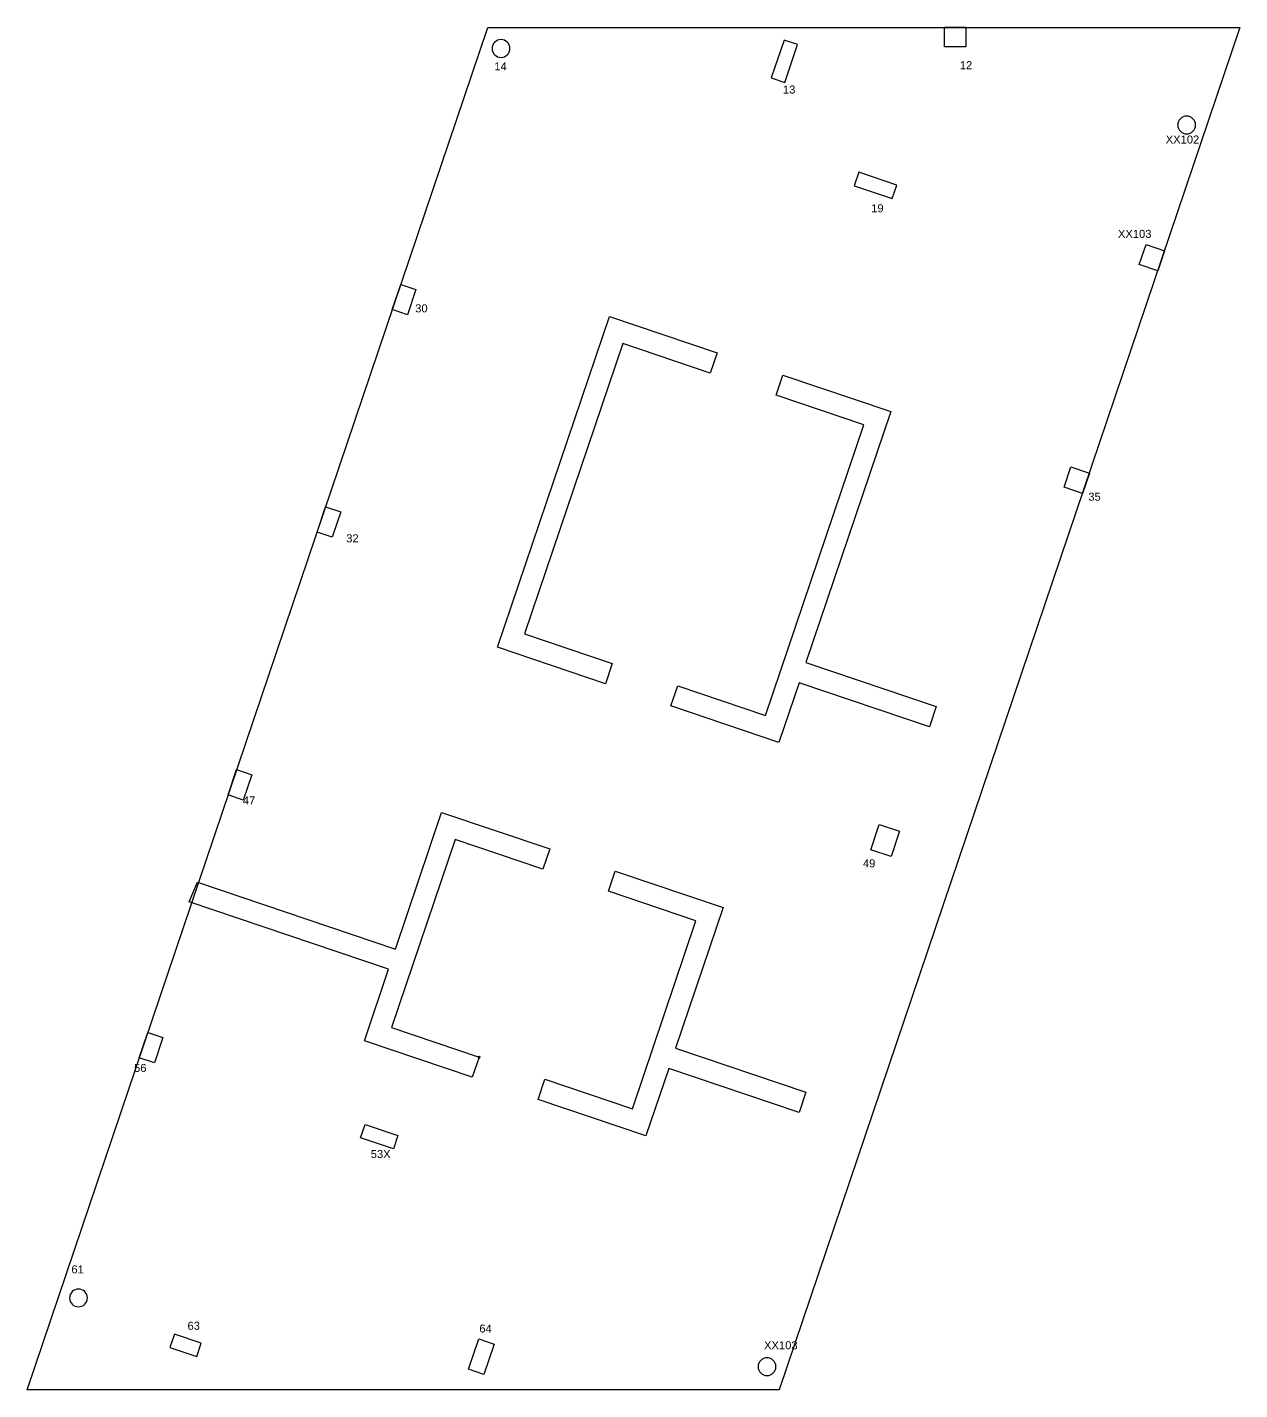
# Model space of a CAD drawing. Header units: inches. Extents: x 30 to 12637, y 0 to 49076.
# Drawn here: x 10664 to 12027, y 30059 to 31591 of the extents above; entities that cross this region are included whole.
import ezdxf

# ---------------------------------------------------------------- set-up
doc = ezdxf.new("R2010")
doc.units = ezdxf.units.IN
doc.header["$MEASUREMENT"] = 0
doc.header["$PDMODE"] = 35
doc.layers.add('COL-IDEN', color=171, linetype='Continuous', lineweight=30)
doc.layers.add('COLS', color=52, linetype='Continuous', lineweight=20)
for name, color, linetype in [('DATUM', 6, 'Continuous'), ('SLAB-RESIDENTIAL', 6, 'Continuous'), ('WALL', 1, 'Continuous')]:
    doc.layers.add(name, color=color, linetype=linetype)
doc.styles.add('Arial', font='arial.ttf', dxfattribs={"height": 9})

msp = doc.modelspace()

# ---------------------------------------------------------------- linework, layer by layer
at = {"layer": 'COLS', "lineweight": 30}
for points in [[(11695.1, 31568.9), (11695.1, 31590.9), (11719.1, 31590.9), (11719.1, 31568.9)], [(11500.5, 31533.9), (11515.7, 31528.7), (11530.1, 31571.4), (11514.9, 31576.5)], [(11636.4, 31398.3), (11641.6, 31413.5), (11598.9, 31427.9), (11593.8, 31412.7)], [(11935, 31316.9), (11914.1, 31324), (11921.8, 31346.7), (11942.7, 31339.7)], [(11091.3, 31267.7), (11074.2, 31273.4), (11083.8, 31301.8), (11100.9, 31296.1)], [(11850.4, 31066.8), (11829.6, 31073.8), (11837.3, 31096.6), (11858.1, 31089.5)], [(11006.7, 31017.6), (10989.7, 31023.3), (10999.3, 31051.8), (11016.3, 31046)], [(10906.8, 30722), (10889.7, 30727.8), (10899.3, 30756.2), (10916.4, 30750.4)], [(11635.1, 30658.5), (11612.3, 30666.2), (11621.9, 30694.6), (11644.7, 30686.9)], [(10806.9, 30426.4), (10789.8, 30432.2), (10799.4, 30460.6), (10816.5, 30454.9)], [(11075.6, 30329.7), (11038.6, 30342.1), (11043.8, 30357.3), (11080.7, 30344.8)], [(10854.4, 30096.2), (10859.6, 30111.3), (10829.3, 30121.6), (10824.1, 30106.4)], [(11177.3, 30076.2), (11160.2, 30082), (11171.8, 30116.1), (11188.8, 30110.3)]]:
    msp.add_lwpolyline(points, close=True, dxfattribs=at)
for points in [[(11206.6, 31567, 0.414214), (11196.6, 31577, 0.414214), (11186.6, 31567, 0.414214), (11196.6, 31557, 0.414214)], [(11977.5, 31481, 0.414214), (11967.5, 31491, 0.414214), (11957.5, 31481, 0.414214), (11967.5, 31471, 0.414214)], [(10731.5, 30162.2, 0.414214), (10721.5, 30172.2, 0.414214), (10711.5, 30162.2, 0.414214), (10721.5, 30152.2, 0.414214)], [(11505.6, 30084.9, 0.414214), (11495.6, 30094.9, 0.414214), (11485.6, 30084.9, 0.414214), (11495.6, 30074.9, 0.414214)]]:
    msp.add_lwpolyline(points, format="xyb", close=True, dxfattribs=at)
at = {"layer": 'DATUM'}
msp.add_point((11172, 30433.1), dxfattribs=at)
at = {"layer": 'SLAB-RESIDENTIAL'}
msp.add_lwpolyline([(11181.7, 31590.7), (12027.2, 31590.7), (11509.4, 30059), (10663.9, 30059)], close=True, dxfattribs=at)
at = {"layer": 'WALL'}
for points in [[(11318.4, 31265.8), (11439.6, 31224.8), (11431.9, 31202.1), (11333.4, 31235.4), (11223, 30908.8), (11321.5, 30875.5), (11313.9, 30852.8), (11192.6, 30893.8)], [(11513.5, 31199.9), (11634.8, 31158.9), (11539.4, 30876.6), (11686, 30827.1), (11678.3, 30804.3), (11531.7, 30853.9), (11509, 30786.8), (11387.7, 30827.8), (11395.4, 30850.5), (11494, 30817.2), (11604.4, 31143.8), (11505.8, 31177.1)], [(11251.3, 30667), (11243.6, 30644.3), (11144.9, 30677.7), (11073.5, 30466.4), (11172, 30433.1), (11164.3, 30410.4), (11043, 30451.4), (11070.2, 30531.8), (10845.9, 30607.6), (10855.3, 30629.8), (11077.9, 30554.5), (11129.8, 30708.1)], [(11325, 30642.1), (11446.2, 30601.1), (11392.8, 30443), (11539.4, 30393.5), (11531.7, 30370.8), (11385.1, 30420.3), (11359.4, 30344.4), (11238.2, 30385.4), (11245.9, 30408.1), (11344.4, 30374.8), (11415.8, 30586.1), (11317.3, 30619.4)]]:
    msp.add_lwpolyline(points, close=True, dxfattribs=at)

# ---------------------------------------------------------------- texts
at = {"layer": 'COL-IDEN', "lineweight": 9, "char_height": 9, "attachment_point": 1, "style": 'Arial'}
for s, insert, width in [('14', (11189.1, 31551.5), 16.968), ('12', (11712.4, 31552.8), 16.968), ('13', (11513.6, 31525.4), 16.968), ('XX102', (11943.9, 31469.2), 16.968), ('19', (11612.8, 31391.9), 16.968), ('XX103', (11890.2, 31363.1), 16.968), ('30', (11100.1, 31279.4), 16.968), ('35', (11856.9, 31067.6), 16.968), ('32', (11022.5, 31020.8), 16.968), ('47', (10906.3, 30726.2), 16.968), ('49', (11603.5, 30655.4), 16.968), ('56', (10784, 30425.3), 16.968), ('53X', (11050.1, 30328.5), 26.967), ('61', (10713.5, 30198.8), 16.968), ('63', (10844.1, 30135.4), 16.968), ('64', (11172.2, 30132.3), 19.998), ('XX103', (11492.3, 30113.5), 16.968)]:
    msp.add_mtext(s, dxfattribs=dict(at, insert=insert, width=width))

doc.saveas('drawing.dxf')
